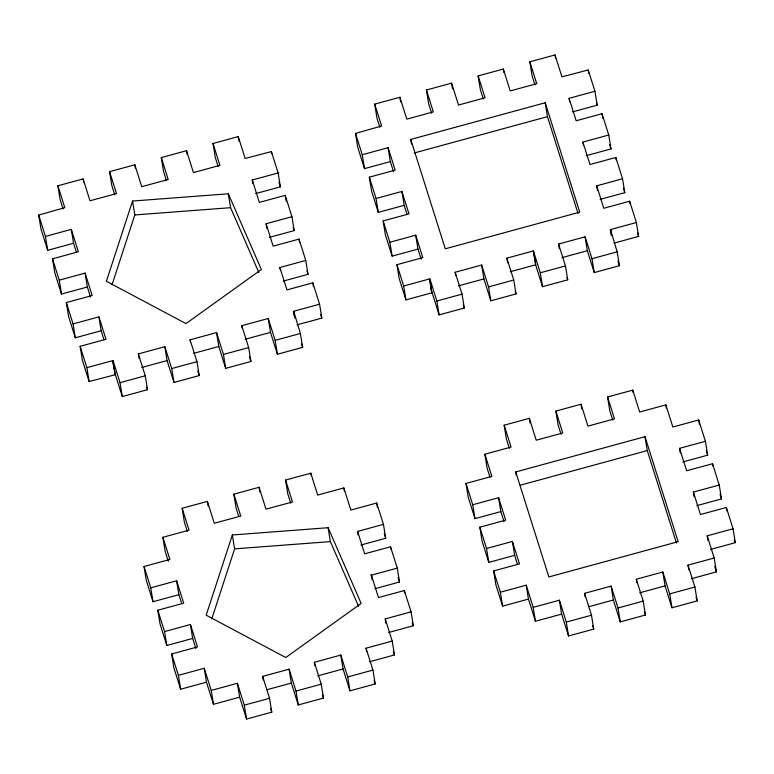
<?xml version="1.0" encoding="UTF-8"?>
<svg xmlns="http://www.w3.org/2000/svg" width="774" height="774" viewBox="0 0 774 774"><rect width="100%" height="100%" fill="white"/><g stroke="black" fill="none" stroke-linecap="round" stroke-linejoin="round"><path stroke-width="1.16" d="M132.557 201.056L106.396 281.281L185.983 323.59L261.351 269.516L228.33 193.79L132.557 201.056L134.811 214.949L112.007 284.851M232.355 534.979L206.184 615.195L285.78 657.513L361.148 603.439L328.128 527.713L232.355 534.979L234.609 548.863L211.805 618.774M63.033 208.893L60.13 199.682L57.876 185.789L83.108 178.91L90.016 200.785L116.487 193.558L109.589 171.683L134.821 164.804L141.729 186.679L168.2 179.462L161.292 157.586L186.534 150.698L193.432 172.573L219.913 165.355L213.005 143.48L238.237 136.601L245.145 158.477L271.393 151.598L278.137 172.95L280.382 186.844L255.652 193.587M379.87 127.226L376.957 118.016L374.713 104.122L399.897 97.263L406.805 119.138L433.324 111.901L426.426 90.026L451.6 83.157L458.508 105.032L485.037 97.795L478.129 75.92L503.313 69.05L510.221 90.926L536.75 83.689L529.842 61.814L555.026 54.944L561.934 76.829L588.211 69.97L594.935 91.274L597.189 105.167L572.45 111.911M47.688 250.302L45.443 236.418L71.295 229.365L73.549 243.249L47.688 250.302L40.954 228.949L38.7 215.066L64.784 207.664L57.876 185.789M364.496 168.626L362.242 154.732L388.093 147.689L390.348 161.572L364.496 168.626L357.762 147.321L355.518 133.428L381.621 126.007L374.713 104.122M278.137 172.95L252.276 180.003L252.837 183.477M410.762 139.436L545.215 102.768L579.736 212.144L445.292 248.812L410.762 139.436L411.516 144.07M569.645 101.8L569.084 98.327L594.935 91.274M414.177 153.01L547.46 116.661L545.215 102.768M61.504 294.052L59.25 280.169L85.111 273.116L87.356 286.999L61.504 294.052L54.761 272.709L52.516 258.816L78.368 251.763L71.295 229.365M269.468 237.337L294.197 230.594L291.943 216.701L285.209 195.348L259.348 202.401L252.208 179.771M378.302 212.376L376.058 198.492L401.909 191.439L404.163 205.323L378.302 212.376L371.578 191.072L369.324 177.178L395.185 170.125L388.093 147.689M586.266 155.661L610.996 148.918L608.751 135.024L602.017 113.72L576.166 120.773L569.084 98.327M266.837 228.378L266.092 223.754L291.943 216.701M583.451 145.551L582.89 142.077L608.751 135.024M75.31 337.803L73.066 323.919L98.917 316.866L101.171 330.759L75.31 337.803L68.576 316.46L66.322 302.566L92.174 295.513L85.111 273.116M283.274 281.088L308.004 274.344L305.759 260.451L299.016 239.098L273.164 246.151L266.092 223.754M392.118 256.126L389.864 242.243L415.725 235.19L417.97 249.083L392.118 256.126L385.394 234.822L383.14 220.929L408.991 213.885L401.909 191.439M600.082 199.411L624.812 192.668L622.557 178.775L615.833 157.47L589.981 164.523L582.89 142.077M280.275 269.816L279.898 267.504L305.759 260.451M597.451 190.452L596.706 185.828L622.557 178.775M89.126 381.553L86.872 367.669L112.733 360.616L115.374 374.684L89.126 381.553L82.383 360.21L80.138 346.317L105.99 339.264L98.917 316.866M297.09 324.838L321.82 318.095L319.565 304.201L312.831 282.849L286.97 289.902L279.898 267.504M405.924 299.877L403.68 285.993L429.531 278.94L431.786 292.833L405.924 299.877L399.2 278.572L396.956 264.679L422.807 257.636L415.725 235.19M613.888 243.162L638.618 236.418L636.373 222.525L629.639 201.221L603.788 208.274L596.706 185.828M294.836 318.201L293.714 311.254L319.565 304.201M139.107 358.536L138.352 353.912L164.833 346.694L171.741 368.569L173.986 382.453L199.218 375.574L196.973 361.681L190.065 339.805L216.546 332.588L223.444 354.463L225.698 368.356L250.931 361.468L248.677 347.584L241.778 325.709L268.249 318.482L275.157 340.357L277.411 354.25L302.644 347.371L300.389 333.478L293.714 311.254M611.45 235.364L610.512 229.578L636.373 222.525M429.957 279.133L431.873 293.114L429.957 279.133L436.865 301.009L439.11 314.902L464.294 308.033L462.049 294.139L455.141 272.264L481.67 265.027L488.578 286.902L490.822 300.796L516.006 293.927L513.752 280.033L506.854 258.158L533.48 250.902L535.724 264.785L510.26 271.732M559.312 248.686L558.557 244.052L585.086 236.825L591.994 258.7L594.239 272.583L619.423 265.724L617.178 251.831L610.512 229.578M141.758 367.486L167.078 360.578L164.833 346.694M193.471 353.389L218.79 346.481L216.546 332.588M245.174 339.283L270.503 332.375L268.249 318.482M458.547 285.838L483.914 278.921L481.67 265.027M561.963 257.636L587.34 250.708L585.086 236.825M145.26 375.787L147.515 389.68L122.282 396.559L120.028 382.666L145.26 375.787L138.352 353.912M171.741 368.569L196.973 361.681M223.444 354.463L248.677 347.584M275.157 340.357L300.389 333.478M436.865 301.009L462.049 294.139M488.578 286.902L513.752 280.033M565.465 265.937L567.719 279.82L542.535 286.69L540.281 272.796L565.465 265.937L558.557 244.052M591.994 258.7L617.178 251.831M187.308 531.38L184.396 522.169L182.142 508.276L207.384 501.397L214.282 523.272L240.762 516.055L233.854 494.18L259.087 487.291L265.995 509.166L292.475 501.949L285.567 480.074L310.8 473.195L317.708 495.07L343.869 487.93L350.854 510.066L376.715 503.013L383.449 524.366L385.704 538.259L360.974 545.002M509.311 448.31L506.399 439.1L504.155 425.207L529.339 418.337L536.237 440.213L562.766 432.985L555.858 411.1L581.042 404.241L587.95 426.116L614.479 418.879L607.571 397.004L632.755 390.135L639.663 412.01L665.853 404.87L672.848 427.025L698.699 419.972L705.424 441.277L707.678 455.17L682.949 461.914M168.277 561.14L165.133 551.185L162.888 537.291L189.05 530.151L182.142 508.276M489.913 476.978L487.117 468.115L484.863 454.232L511.063 447.082L504.155 425.207M153.01 601.727L150.756 587.834L176.617 580.781L178.862 594.674L153.01 601.727L146.267 580.374L144.022 566.481L169.874 559.428L162.888 537.291M474.984 518.638L472.73 504.745L498.591 497.692L500.836 511.585L474.984 518.638L468.26 497.334L466.006 483.44L491.867 476.387L484.863 454.232M515.736 471.947L645.003 436.681L678.15 541.684L548.882 576.949L515.736 471.947L516.297 475.42M520.312 485.201L647.258 450.574L645.003 436.681M358.159 534.892L357.598 531.419L383.449 524.366M680.327 452.964L679.572 448.33L705.424 441.277M166.826 645.477L164.572 631.584L190.423 624.531L192.678 638.424L166.826 645.477L160.083 624.125L157.828 610.231L183.69 603.178L176.617 580.781M374.78 588.753L399.519 582.009L397.265 568.116L390.522 546.773L364.67 553.816L357.598 531.419M488.791 562.388L486.546 548.495L512.398 541.442L514.652 555.335L488.791 562.388L482.067 541.084L479.822 527.191L505.674 520.138L498.591 497.692M696.755 505.664L721.484 498.92L719.24 485.027L712.515 463.723L686.654 470.776L679.572 448.33M397.265 568.116L371.414 575.169L372.159 579.803M694.133 496.714L693.388 492.08L719.24 485.027M180.632 689.228L178.388 675.334L204.239 668.281L206.484 682.175L180.632 689.228L173.889 667.875L171.644 653.982L197.496 646.929L190.423 624.531M388.596 632.503L413.326 625.76L411.081 611.866L404.338 590.523L378.486 597.567L371.181 574.453L371.559 576.775M502.607 606.139L500.352 592.245L526.214 585.192L528.458 599.086L502.607 606.139L495.882 584.834L493.628 570.941L519.489 563.888L512.398 541.442M710.571 549.414L735.3 542.671L733.046 528.787L726.322 507.473L700.47 514.526L693.388 492.08M385.974 623.554L385.22 618.919L411.081 611.866M707.949 540.465L707.194 535.831L733.046 528.787M237.395 683.287L239.64 697.171L213.479 704.311L211.225 690.418L237.395 683.287L244.294 705.162L246.548 719.056L271.78 712.167L269.536 698.274L262.628 676.399L289.099 669.181L296.007 691.056L298.261 704.95L323.493 698.061L321.239 684.177L314.331 662.302L340.812 655.075L347.719 676.95L349.964 690.843L375.197 683.964L372.952 670.071L366.044 648.196L392.215 641.056L385.22 618.919M559.399 600.208L561.643 614.101L535.453 621.251L533.209 607.358L559.399 600.208L566.307 622.083L568.551 635.976L593.735 629.107L591.491 615.224L584.583 593.348L611.112 586.111L618.01 607.987L620.264 621.88L645.448 615.011L643.194 601.117L636.286 579.242L662.815 572.005L669.723 593.881L671.977 607.774L697.151 600.905L694.907 587.011L687.999 565.136L714.189 557.996L707.194 535.831M267.175 689.663L291.353 683.074L289.099 669.181M317.737 675.876L343.056 668.968L340.812 655.075M369.43 661.78L394.459 654.949L392.215 641.056M589.14 606.603L613.356 600.005L611.112 586.111M639.692 592.816L665.069 585.899L662.815 572.005M691.385 578.72L716.443 571.889L714.189 557.996M244.294 705.162L269.536 698.274M296.007 691.056L321.239 684.177M347.719 676.95L372.952 670.071M566.307 622.083L591.491 615.224M618.01 607.987L643.194 601.117M669.723 593.881L694.907 587.011M134.811 214.949L230.584 207.684L258.816 272.438M234.609 548.863L330.372 541.597L358.604 606.352M596.473 102.923L597.189 105.167M609.583 144.428L610.996 148.918M623.389 188.179L624.812 192.668M637.553 233.051L638.618 236.418M706.265 450.691L707.678 455.17M720.072 494.441L721.484 498.92M734.236 539.314L735.3 542.671M714.692 566.345L716.443 571.889M617.971 261.119L619.423 265.724M547.46 116.661L577.994 213.372M534.998 84.917L532.086 75.707L529.842 61.814M587.34 250.708L594.239 272.583M696.068 597.451L697.151 600.905M647.258 450.574L676.437 543.029M612.727 420.108L609.825 410.897L607.571 397.004M665.069 585.899L671.977 607.774M566.984 277.518L567.719 279.82M540.281 272.796L533.373 250.921L535.627 264.814L542.535 286.69M483.286 99.024L480.383 89.813L478.129 75.92M644.355 611.557L645.448 615.011M561.024 434.204L558.112 424.994L555.858 411.1M613.356 600.005L620.264 621.88M515.281 291.624L516.006 293.927M431.582 113.13L428.67 103.919L426.426 90.026M483.914 278.921L490.822 300.796M592.642 625.653L593.735 629.107M561.643 614.101L568.551 635.976M463.21 304.579L464.294 308.033M526.214 585.192L533.209 607.358M432.211 293.027L439.11 314.902M390.348 161.572L393.54 171.673M404.163 205.323L406.989 214.301M417.97 249.083L421.162 259.174M500.836 511.585L504.029 521.686M514.652 555.335L517.487 564.314M528.458 599.086L535.453 621.251M355.518 133.428L362.242 154.732M369.324 177.178L376.058 198.492M383.14 220.929L389.864 242.243M396.956 264.679L403.68 285.993M466.006 483.44L472.73 504.745M479.822 527.191L486.546 548.495M493.628 570.941L500.352 592.245M278.959 182.345L280.382 186.844M293.133 227.217L294.197 230.594M306.939 270.968L308.004 274.344M320.755 314.718L321.82 318.095M384.281 533.76L385.704 538.259M398.097 577.51L399.519 582.009M412.261 622.393L413.326 625.76M301.55 343.917L302.644 347.371M393.415 651.631L394.459 654.949M218.162 166.584L215.259 157.374L213.005 143.48M270.503 332.375L277.411 354.25M374.113 680.51L375.197 683.964M249.48 356.862L250.931 361.468M290.724 503.177L287.812 493.967L285.567 480.074M343.056 668.968L349.964 690.843M166.449 180.681L163.546 171.47L161.292 157.586M218.79 346.481L225.698 368.356M322.4 694.607L323.493 698.061M197.767 370.969L199.218 375.574M238.653 516.123L236.109 508.063L233.854 494.18M291.353 683.074L298.261 704.95M114.745 194.787L111.833 185.576L109.589 171.683M167.078 360.578L173.986 382.453M270.687 708.713L271.78 712.167M146.789 387.377L147.515 389.68M239.64 697.171L246.548 719.056M113.12 360.79L120.028 382.666M115.374 374.684L122.282 396.559M73.549 243.249L76.374 252.218M87.356 286.999L90.539 297.081M101.171 330.759L103.997 339.718M204.239 668.281L211.225 690.418M178.862 594.674L181.697 603.633M192.678 638.424L195.861 648.506M206.484 682.175L213.479 704.311M38.7 215.066L45.443 236.418M52.516 258.816L59.25 280.169M66.322 302.566L73.066 323.919M80.138 346.317L86.872 367.669M144.022 566.481L150.756 587.834M157.828 610.231L164.572 631.584M171.644 653.982L178.388 675.334M726.322 507.473L726.883 510.946M712.515 463.723L712.883 466.045M698.699 419.972L699.454 424.607M665.853 404.87L666.414 408.343M629.639 201.221L630.017 203.533M687.999 565.136L688.754 569.77M615.833 157.47L616.21 159.783M602.017 113.72L602.772 118.345M588.211 69.97L588.772 73.443M610.609 229.859L611.547 235.654M610.27 229.955L610.647 232.268M632.755 390.135L633.132 392.447M555.026 54.944L555.587 58.418M636.286 579.242L636.857 582.716M581.042 404.241L581.796 408.866M503.313 69.05L503.874 72.524M584.583 593.348L585.144 596.822M506.854 258.158L507.599 262.792M529.339 418.337L530.084 422.972M451.6 83.157L452.538 88.942M455.141 272.264L455.702 275.738M399.897 97.263L400.642 101.887M404.338 590.523L404.715 592.836M390.522 546.773L390.899 549.085M376.715 503.013L377.46 507.647M312.831 282.849L313.393 286.322M343.869 487.93L344.43 491.403M366.044 648.196L366.605 651.669M299.016 239.098L299.577 242.572M285.209 195.348L286.138 201.134M271.393 151.598L271.771 153.91M293.481 311.603L294.052 315.076M328.128 527.713L330.372 541.597M310.8 473.195L311.177 475.507M238.237 136.601L238.992 141.226M314.331 662.302L314.902 665.775M228.33 193.79L230.584 207.684M241.778 325.709L242.146 328.021M259.087 487.291L259.841 491.925M186.534 150.698L187.095 154.171M262.628 676.399L263.189 679.872M190.065 339.805L190.443 342.118M207.384 501.397L208.129 506.032M134.821 164.804L135.382 168.277M112.733 360.616L115.065 374.771M83.108 178.91L83.669 182.383"/></g></svg>
